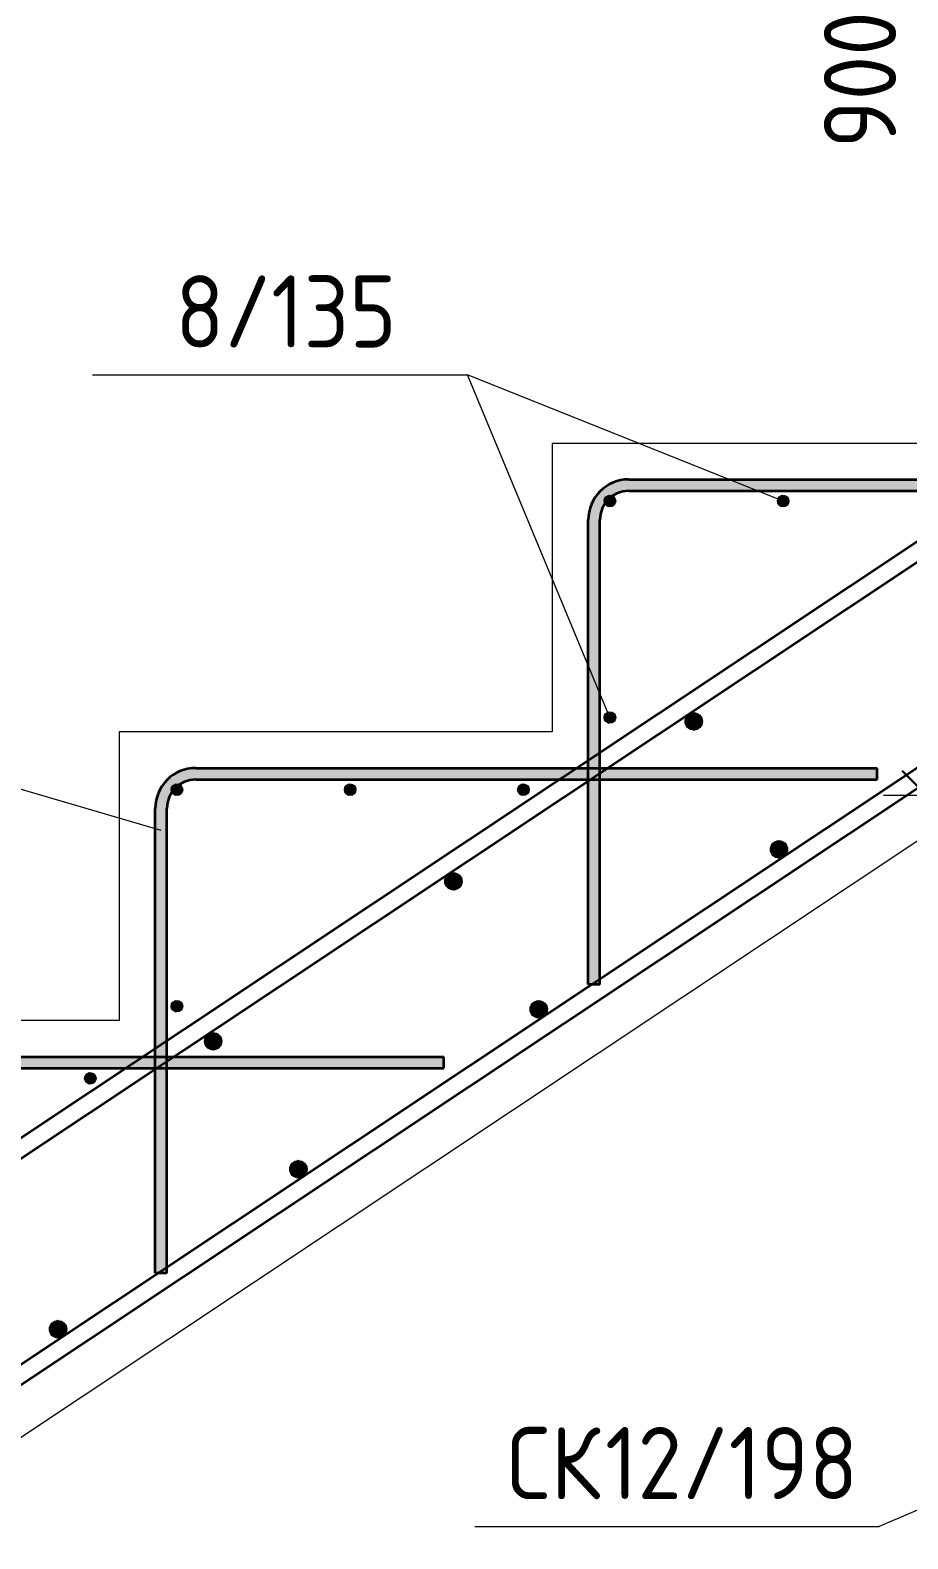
# Model space of a CAD drawing. Header units: millimetres. Extents: x -6516 to 17647, y -4389 to 6814.
# Drawn here: x -1152 to -544, y -929 to 116 of the extents above; entities that cross this region are included whole.
import ezdxf

# ---------------------------------------------------------------- set-up
doc = ezdxf.new("R2010")
doc.units = ezdxf.units.MM
for name, color, linetype, lineweight in [('AA_Dim', 7, 'Continuous', 9), ('AA_Dim-20', 7, 'Continuous', 9), ('AA_Vinoska', 7, 'Continuous', 9), ('AF_Perekritie', 7, 'Continuous', 60), ('AF_Perekritie_Опалубка', 253, 'Continuous', 20), ('KR_Armatura', 7, 'Continuous', 20), ('KR_Armatura_Tonkie', 7, 'Continuous', 20)]:
    doc.layers.add(name, color=color, linetype=linetype, lineweight=lineweight)
doc.styles.add('ISOCPEUR_1', font='isocpeur.TTF', dxfattribs={"width": 0.9, "height": 50})
doc.dimstyles.new('05_Округл_50мм__непрозр_', dxfattribs={"dimscale": 304.8, "dimtxt": 50.137748, "dimasz": 0.111549, "dimexe": 0.098425, "dimexo": 0.065617, "dimgap": 0.019685, "dimtad": 1, "dimdec": 0, "dimrnd": 50, "dimdsep": 46, "dimtxsty": 'ISOCPEUR_1', "dimblk1": 'OBLIQUE', "dimblk2": 'OBLIQUE', "dimsah": 1, "dimcen": 0.09, "dimdle": 0.098425, "dimazin": 0, "dimtfac": 1, "dimtdec": 4, "dimtix": 1, "dimtmove": 1, "dimatfit": 3, "dimfxl": 1, "dimtvp": 1, "dimtfill": 1, "dimtolj": 1, "dimtzin": 0, "dimlwd": 18, "dimlwe": 18, "dimarcsym": 2})

# ---------------------------------------------------------------- blocks, each defined once
blk = doc.blocks.new('Лестница - Лестница-3665978-КР_РЗ_Арм_1')
at = {"layer": 'AF_Perekritie', "lineweight": 20}
for p, q in [((-490, -170), (-790, -170)), ((-790, -170), (-790, -370)), ((-790, -370), (-1090, -370)), ((-1090, -370), (-1090, -570)), ((-4390, -3010.3), (-490, -413.9)), ((-1090, -570), (-1390, -570))]:
    blk.add_line(p, q, dxfattribs=at)
blk = doc.blocks.new('042_М_Арматуры - Диам длина поз _засечка_-2469426-КР_РЗ_Арм_1')
at = {"layer": 'AA_Vinoska'}
blk.add_line((-1108.6, -122.6), (-848.6, -122.6), dxfattribs=at)
blk = doc.blocks.new('042_М_Арматуры - Диам длина поз _ Шаг-2260295-КР_РЗ_Арм_1')
at = {"layer": 'AA_Vinoska'}
blk.add_line((-860.2, -1582.4), (-580.2, -1582.4), dxfattribs=at)
blk = doc.blocks.new('DIMBLOCK31-КР_РЗ_Арм_1')
at = {"layer": 'AA_Dim-20', "lineweight": 18}
for p, q in [((-530.6, -443.9), (-530.6, 512)), ((-266, 482), (-560.6, 482)), ((-530.6, 482), (-266, 482)), ((-530.6, 128.3), (-530.6, 14.6)), ((-530.6, 14.6), (-530.6, 34.1)), ((-451.8, -413.9), (-560.6, -413.9)), ((-530.6, -413.9), (-451.8, -413.9))]:
    blk.add_line(p, q, dxfattribs=at)
at = {"layer": 'AA_Dim-20', "lineweight": 30}
for p, q in [((-530.6, 482), (-547.6, 499)), ((-530.6, 482), (-513.6, 465)), ((-530.6, -413.9), (-547.6, -396.9)), ((-530.6, -413.9), (-513.6, -430.9))]:
    blk.add_line(p, q, dxfattribs=at)
at = {"layer": 'AA_Dim-20', "color": 0, "lineweight": 18, "insert": (-601.8, 34.6), "char_height": 50, "width": 112.384, "attachment_point": 1, "rotation": 90, "line_spacing_factor": 1.135194, "style": 'ISOCPEUR_1', "bg_fill": 3, "box_fill_scale": 1.25, "bg_fill_color": 256, "bg_fill_true_color": 13158600, "bg_fill_transparency": 0}
blk.add_mtext('900', dxfattribs=at)
blk = doc.blocks.new('_Oblique')
at = {"color": 0, "linetype": 'ByBlock', "lineweight": -2}
blk.add_line((-0.5, -0.5), (0.5, 0.5), dxfattribs=at)

msp = doc.modelspace()

# ---------------------------------------------------------------- hatches: boundary and pattern name
at = {"layer": 'KR_Armatura'}
h = msp.add_hatch(color=256, dxfattribs=at)
edge = h.paths.add_edge_path()
edge.add_arc((-750, -210), 4, 0, 360)
for points in [[(-751.2361, -213.8042), (-746.7639, -212.3511), (-746.7639, -207.6489), (-751.2361, -206.1958), (-754, -210)], [(-631.2361, -213.8042), (-626.7639, -212.3511), (-626.7639, -207.6489), (-631.2361, -206.1958), (-634, -210)], [(-751.2361, -363.8042), (-746.7639, -362.3511), (-746.7639, -357.6489), (-751.2361, -356.1958), (-754, -360)], [(-691.5611, -368.649), (-686.5666, -365.324), (-686.949, -359.3362), (-692.3257, -356.6734), (-697.3201, -359.9984), (-696.9378, -365.9862)], [(-1051.2361, -413.8042), (-1046.7639, -412.3511), (-1046.7639, -407.6489), (-1051.2361, -406.1958), (-1054, -410)], [(-931.2361, -413.8042), (-926.7639, -412.3511), (-926.7639, -407.6489), (-931.2361, -406.1958), (-934, -410)], [(-811.2361, -413.8042), (-806.7639, -412.3511), (-806.7639, -407.6489), (-811.2361, -406.1958), (-814, -410)], [(-632.5201, -457.3334), (-627.5257, -454.0084), (-627.908, -448.0206), (-633.2848, -445.3578), (-638.2792, -448.6828), (-637.8969, -454.6706)], [(-858.0421, -479.4825), (-853.0477, -476.1575), (-853.43, -470.1696), (-858.8068, -467.5068), (-863.8012, -470.8318), (-863.4189, -476.8196)], [(-1051.2361, -563.8042), (-1046.7639, -562.3511), (-1046.7639, -557.6489), (-1051.2361, -556.1958), (-1054, -560)], [(-799.0012, -568.1669), (-794.0068, -564.8419), (-794.3891, -558.8541), (-799.7658, -556.1913), (-804.7603, -559.5163), (-804.378, -565.5041)], [(-1024.5232, -590.3159), (-1019.5288, -586.9909), (-1019.9111, -581.0031), (-1025.2879, -578.3403), (-1030.2823, -581.6653), (-1029.9, -587.6531)], [(-1111.2361, -613.8042), (-1106.7639, -612.3511), (-1106.7639, -607.6489), (-1111.2361, -606.1958), (-1114, -610)], [(-965.4823, -679.0003), (-960.4878, -675.6753), (-960.8702, -669.6875), (-966.2469, -667.0247), (-971.2413, -670.3497), (-970.859, -676.3375)], [(-1131.9633, -789.8338), (-1126.9689, -786.5088), (-1127.3512, -780.5209), (-1132.728, -777.8581), (-1137.7224, -781.1831), (-1137.3401, -787.171)]]:
    msp.add_hatch(color=256, dxfattribs=at).paths.add_polyline_path(points)
h = msp.add_hatch(color=256, dxfattribs=at)
edge = h.paths.add_edge_path()
edge.add_arc((-630, -210), 4, 0, 360)
h = msp.add_hatch(color=256, dxfattribs=at)
edge = h.paths.add_edge_path()
edge.add_arc((-750, -360), 4, 0, 360)
h = msp.add_hatch(color=256, dxfattribs=at)
edge = h.paths.add_edge_path()
edge.add_arc((-691.9434, -362.6612), 6, 0, 360)
h = msp.add_hatch(color=256, dxfattribs=at)
edge = h.paths.add_edge_path()
edge.add_arc((-1050, -410), 4, 0, 360)
h = msp.add_hatch(color=256, dxfattribs=at)
edge = h.paths.add_edge_path()
edge.add_arc((-930, -410), 4, 0, 360)
h = msp.add_hatch(color=256, dxfattribs=at)
edge = h.paths.add_edge_path()
edge.add_arc((-810, -410), 4, 0, 360)
h = msp.add_hatch(color=256, dxfattribs=at)
edge = h.paths.add_edge_path()
edge.add_arc((-632.9025, -451.3456), 6, 0, 360)
h = msp.add_hatch(color=256, dxfattribs=at)
edge = h.paths.add_edge_path()
edge.add_arc((-858.4245, -473.4946), 6, 0, 360)
h = msp.add_hatch(color=256, dxfattribs=at)
edge = h.paths.add_edge_path()
edge.add_arc((-1050, -560), 4, 0, 360)
h = msp.add_hatch(color=256, dxfattribs=at)
edge = h.paths.add_edge_path()
edge.add_arc((-799.3835, -562.1791), 6, 0, 360)
h = msp.add_hatch(color=256, dxfattribs=at)
edge = h.paths.add_edge_path()
edge.add_arc((-1024.9055, -584.3281), 6, 0, 360)
h = msp.add_hatch(color=256, dxfattribs=at)
edge = h.paths.add_edge_path()
edge.add_arc((-1110, -610), 4, 0, 360)
h = msp.add_hatch(color=256, dxfattribs=at)
edge = h.paths.add_edge_path()
edge.add_arc((-965.8646, -673.0125), 6, 0, 360)
h = msp.add_hatch(color=256, dxfattribs=at)
edge = h.paths.add_edge_path()
edge.add_arc((-1132.3457, -783.8459), 6, 0, 360)
at = {"layer": 'KR_Armatura_Tonkie'}
for color, points in [(250, [(-765, -223), (-757, -223), (-756.3185, -217.8236), (-754.3205, -213), (-751.1421, -208.8579), (-747, -205.6795), (-742.1764, -203.6815), (-737, -203), (-737, -195), (-744.2469, -195.9541), (-751, -198.7513), (-756.799, -203.201), (-761.2487, -209), (-764.0459, -215.7531)]), (250, [(-265, -203), (-265, -195), (-737, -195), (-737, -203), (-598.7859, -203)]), (256, [(-757, -545), (-757, -223), (-765, -223), (-765, -545)]), (250, [(-1057, -423), (-1056.3185, -417.8236), (-1054.3205, -413), (-1051.1421, -408.8579), (-1047, -405.6795), (-1042.1764, -403.6815), (-1037, -403), (-1037, -395), (-1044.2469, -395.9541), (-1051, -398.7513), (-1056.799, -403.201), (-1061.2487, -409), (-1064.0459, -415.7531), (-1065, -423)]), (250, [(-565, -403), (-565, -395), (-1037, -395), (-1037, -403), (-598.7859, -403)]), (256, [(-1057, -745), (-1057, -423), (-1065, -423), (-1065, -745)]), (250, [(-865, -603), (-865, -595), (-1337, -595), (-1337, -603)])]:
    msp.add_hatch(color=color, dxfattribs=at).paths.add_polyline_path(points)

# ---------------------------------------------------------------- linework, layer by layer
at = {"layer": 'AA_Vinoska'}
for p, q in [((-630, -210), (-848.648, -122.6115)), ((-750, -360), (-848.648, -122.6115)), ((-1061, -438.3335), (-1382.4924, -344.1398)), ((-436.5329, -865.8323), (-563.585, -920.5961))]:
    msp.add_line(p, q, dxfattribs=at)
at = {"layer": 'KR_Armatura'}
for p, q in [((-751.2361, -206.1958), (-754, -210)), ((-746.7639, -207.6489), (-751.2361, -206.1958)), ((-746.7639, -212.3511), (-746.7639, -207.6489)), ((-631.2361, -206.1958), (-634, -210)), ((-626.7639, -207.6489), (-631.2361, -206.1958)), ((-626.7639, -212.3511), (-626.7639, -207.6489)), ((-754, -210), (-751.2361, -213.8042)), ((-751.2361, -213.8042), (-746.7639, -212.3511)), ((-634, -210), (-631.2361, -213.8042)), ((-631.2361, -213.8042), (-626.7639, -212.3511)), ((-751.2361, -356.1958), (-754, -360)), ((-754, -360), (-751.2361, -363.8042)), ((-746.7639, -357.6489), (-751.2361, -356.1958)), ((-751.2361, -363.8042), (-746.7639, -362.3511)), ((-746.7639, -362.3511), (-746.7639, -357.6489)), ((-692.3257, -356.6734), (-697.3201, -359.9984)), ((-697.3201, -359.9984), (-696.9378, -365.9862)), ((-686.949, -359.3362), (-692.3257, -356.6734)), ((-691.5611, -368.649), (-686.5666, -365.324)), ((-686.5666, -365.324), (-686.949, -359.3362)), ((-696.9378, -365.9862), (-691.5611, -368.649)), ((-1051.2361, -406.1958), (-1054, -410)), ((-1046.7639, -407.6489), (-1051.2361, -406.1958)), ((-1046.7639, -412.3511), (-1046.7639, -407.6489)), ((-931.2361, -406.1958), (-934, -410)), ((-926.7639, -407.6489), (-931.2361, -406.1958)), ((-926.7639, -412.3511), (-926.7639, -407.6489)), ((-811.2361, -406.1958), (-814, -410)), ((-806.7639, -407.6489), (-811.2361, -406.1958)), ((-806.7639, -412.3511), (-806.7639, -407.6489)), ((-1054, -410), (-1051.2361, -413.8042)), ((-1051.2361, -413.8042), (-1046.7639, -412.3511)), ((-934, -410), (-931.2361, -413.8042)), ((-931.2361, -413.8042), (-926.7639, -412.3511)), ((-814, -410), (-811.2361, -413.8042)), ((-811.2361, -413.8042), (-806.7639, -412.3511)), ((-633.2848, -445.3578), (-638.2792, -448.6828)), ((-638.2792, -448.6828), (-637.8969, -454.6706)), ((-627.908, -448.0206), (-633.2848, -445.3578)), ((-627.5257, -454.0084), (-627.908, -448.0206)), ((-637.8969, -454.6706), (-632.5201, -457.3334)), ((-632.5201, -457.3334), (-627.5257, -454.0084)), ((-858.8068, -467.5068), (-863.8012, -470.8318)), ((-853.43, -470.1696), (-858.8068, -467.5068)), ((-853.0477, -476.1575), (-853.43, -470.1696)), ((-863.8012, -470.8318), (-863.4189, -476.8196)), ((-863.4189, -476.8196), (-858.0421, -479.4825)), ((-858.0421, -479.4825), (-853.0477, -476.1575)), ((-1051.2361, -556.1958), (-1054, -560)), ((-1054, -560), (-1051.2361, -563.8042)), ((-1046.7639, -557.6489), (-1051.2361, -556.1958)), ((-1051.2361, -563.8042), (-1046.7639, -562.3511)), ((-1046.7639, -562.3511), (-1046.7639, -557.6489)), ((-799.7658, -556.1913), (-804.7603, -559.5163)), ((-804.7603, -559.5163), (-804.378, -565.5041)), ((-794.3891, -558.8541), (-799.7658, -556.1913)), ((-794.0068, -564.8419), (-794.3891, -558.8541)), ((-804.378, -565.5041), (-799.0012, -568.1669)), ((-799.0012, -568.1669), (-794.0068, -564.8419)), ((-1025.2879, -578.3403), (-1030.2823, -581.6653)), ((-1030.2823, -581.6653), (-1029.9, -587.6531)), ((-1019.9111, -581.0031), (-1025.2879, -578.3403)), ((-1019.5288, -586.9909), (-1019.9111, -581.0031)), ((-1029.9, -587.6531), (-1024.5232, -590.3159)), ((-1024.5232, -590.3159), (-1019.5288, -586.9909)), ((-1111.2361, -606.1958), (-1114, -610)), ((-1106.7639, -607.6489), (-1111.2361, -606.1958)), ((-1114, -610), (-1111.2361, -613.8042)), ((-1111.2361, -613.8042), (-1106.7639, -612.3511)), ((-1106.7639, -612.3511), (-1106.7639, -607.6489)), ((-966.2469, -667.0247), (-971.2413, -670.3497)), ((-960.8702, -669.6875), (-966.2469, -667.0247)), ((-971.2413, -670.3497), (-970.859, -676.3375)), ((-970.859, -676.3375), (-965.4823, -679.0003)), ((-965.4823, -679.0003), (-960.4878, -675.6753)), ((-960.4878, -675.6753), (-960.8702, -669.6875)), ((-1132.728, -777.8581), (-1137.7224, -781.1831)), ((-1137.7224, -781.1831), (-1137.3401, -787.171)), ((-1127.3512, -780.5209), (-1132.728, -777.8581)), ((-1126.9689, -786.5088), (-1127.3512, -780.5209)), ((-1137.3401, -787.171), (-1131.9633, -789.8338)), ((-1131.9633, -789.8338), (-1126.9689, -786.5088))]:
    msp.add_line(p, q, dxfattribs=at)
for centre, radius in [((-750, -210), 4), ((-630, -210), 4), ((-750, -360), 4), ((-691.9434, -362.6612), 6), ((-1050, -410), 4), ((-930, -410), 4), ((-810, -410), 4), ((-632.9025, -451.3456), 6), ((-858.4245, -473.4946), 6), ((-1050, -560), 4), ((-799.3835, -562.1791), 6), ((-1024.9055, -584.3281), 6), ((-1110, -610), 4), ((-965.8646, -673.0125), 6), ((-1132.3457, -783.8459), 6)]:
    msp.add_circle(centre, radius, dxfattribs=at)
at = {"layer": 'KR_Armatura_Tonkie', "lineweight": 35}
for p, q in [((-222.6439, -28.6047), (-4659.3645, -2982.3161)), ((-215.9939, -38.5936), (-4652.7144, -2992.3049)), ((-229.5209, -190.0056), (-4429.7257, -2986.2584)), ((-737, -195), (-265, -195)), ((-222.8709, -199.9944), (-4423.0757, -2996.2473)), ((-737, -203), (-265, -203)), ((-765, -545), (-765, -223)), ((-757, -545), (-757, -223)), ((-1037, -395), (-565, -395)), ((-565, -403), (-565, -395)), ((-1037, -403), (-565, -403)), ((-1065, -745), (-1065, -423)), ((-1057, -745), (-1057, -423)), ((-757, -545), (-765, -545)), ((-1337, -595), (-865, -595)), ((-865, -603), (-865, -595)), ((-1337, -603), (-865, -603)), ((-1057, -745), (-1065, -745))]:
    msp.add_line(p, q, dxfattribs=at)
for centre, radius in [((-737, -223), 28), ((-737, -223), 20), ((-1037, -423), 28), ((-1037, -423), 20)]:
    msp.add_arc(centre, radius, 90, 180, dxfattribs=at)

# ---------------------------------------------------------------- block references
at = {"layer": 'AA_Vinoska'}
for name, p in [('042_М_Арматуры - Диам длина поз _засечка_-2469426-КР_РЗ_Арм_1', (0, 0)), ('042_М_Арматуры - Диам длина поз _ Шаг-2260295-КР_РЗ_Арм_1', (16.6436, 661.7689))]:
    msp.add_blockref(name, p, dxfattribs=at)
at = {"layer": 'AF_Perekritie_Опалубка'}
msp.add_blockref('Лестница - Лестница-3665978-КР_РЗ_Арм_1', (0, 0), dxfattribs=at)

# ---------------------------------------------------------------- texts
at = {"layer": 'AA_Vinoska', "char_height": 50, "attachment_point": 1, "style": 'ISOCPEUR_1'}
for s, insert, width in [('8/135', (-1051.0852, -53.6065), 183.265762), ('СК', (-821.2922, -851.5911), 82.253137), ('12/198', (-753.4266, -851.5911), 210.683475)]:
    msp.add_mtext(s, dxfattribs=dict(at, insert=insert, width=width))

# ---------------------------------------------------------------- next in the draw order: dimensions: what is measured, and where the dimension line sits
at = {"layer": 'AA_Dim', "lineweight": 18}
dim = msp.add_linear_dim(base=(-530.6263, 482), p1=(-431.7543, -413.8737), p2=(-246, 482), angle=90, dimstyle='05_Округл_50мм__непрозр_', override={"dimpost": '<>', "dimfxl": 914.928556}, dxfattribs=at)
dim.commit()
dim.dimension.update_dxf_attribs({"geometry": 'DIMBLOCK31-КР_РЗ_Арм_1', "text_midpoint": (-568.4289, 90.8291), "dimtype": 160, "text_rotation": 90})

doc.saveas('drawing.dxf')
